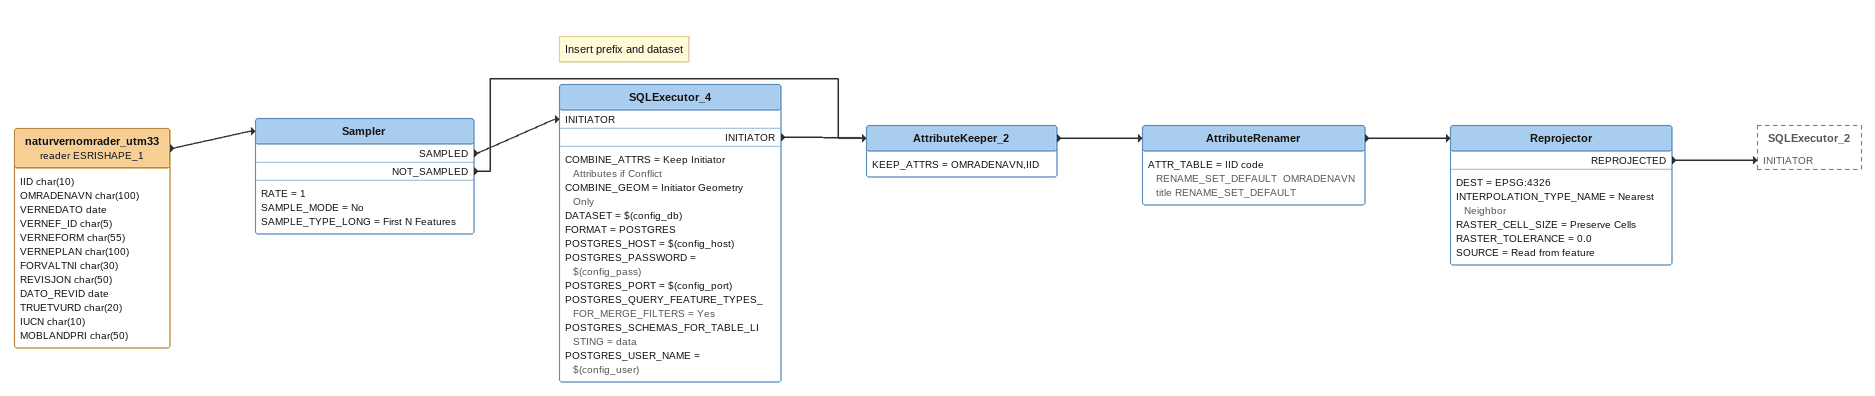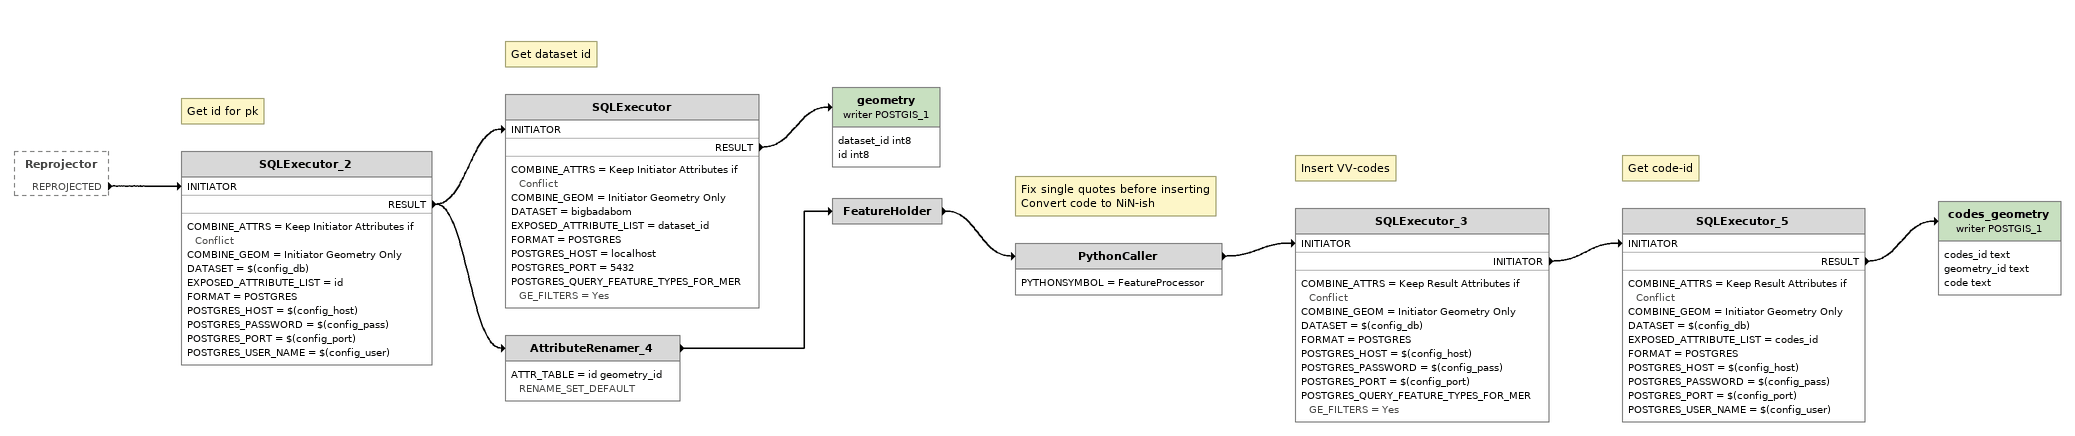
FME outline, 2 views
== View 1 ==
naturvernomrader_utm33 (reader ESRISHAPE_1)
    attributes: IID char(10), OMRADENAVN char(100), VERNEDATO date, VERNEF_ID char(5), VERNEFORM char(55), VERNEPLAN char(100), FORVALTNI char(30), REVISJON char(50), DATO_REVID date, TRUETVURD char(20), IUCN char(10), MOBLANDPRI char(50)
    -> Sampler
Sampler
    RATE = 1
    SAMPLE_MODE = No
    SAMPLE_TYPE_LONG = First N Features
    SAMPLED -> SQLExecutor_4 [INITIATOR]
    NOT_SAMPLED -> AttributeKeeper_2
Note: Insert prefix and dataset
SQLExecutor_4
    COMBINE_ATTRS = Keep Initiator Attributes if Conflict
    COMBINE_GEOM = Initiator Geometry Only
    DATASET = $(config_db)
    FORMAT = POSTGRES
    POSTGRES_HOST = $(config_host)
    POSTGRES_PASSWORD = $(config_pass)
    POSTGRES_PORT = $(config_port)
    POSTGRES_QUERY_FEATURE_TYPES_FOR_MERGE_FILTERS = Yes
    POSTGRES_SCHEMAS_FOR_TABLE_LISTING = data
    POSTGRES_USER_NAME = $(config_user)
    INITIATOR -> AttributeKeeper_2
AttributeKeeper_2
    KEEP_ATTRS = OMRADENAVN,IID
    -> AttributeRenamer
AttributeRenamer
    ATTR_TABLE = IID code RENAME_SET_DEFAULT  OMRADENAVN title RENAME_SET_DEFAULT
    -> Reprojector
Reprojector
    DEST = EPSG:4326
    INTERPOLATION_TYPE_NAME = Nearest Neighbor
    RASTER_CELL_SIZE = Preserve Cells
    RASTER_TOLERANCE = 0.0
    SOURCE = Read from feature
    REPROJECTED -> SQLExecutor_2 [INITIATOR]

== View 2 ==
Reprojector [outside]
    REPROJECTED -> SQLExecutor_2 [INITIATOR]
Note: Get id for pk
SQLExecutor_2
    COMBINE_ATTRS = Keep Initiator Attributes if Conflict
    COMBINE_GEOM = Initiator Geometry Only
    DATASET = $(config_db)
    EXPOSED_ATTRIBUTE_LIST = id
    FORMAT = POSTGRES
    POSTGRES_HOST = $(config_host)
    POSTGRES_PASSWORD = $(config_pass)
    POSTGRES_PORT = $(config_port)
    POSTGRES_USER_NAME = $(config_user)
    RESULT -> SQLExecutor [INITIATOR]
    RESULT -> AttributeRenamer_4
Note: Get dataset id
SQLExecutor
    COMBINE_ATTRS = Keep Initiator Attributes if Conflict
    COMBINE_GEOM = Initiator Geometry Only
    DATASET = bigbadabom
    EXPOSED_ATTRIBUTE_LIST = dataset_id
    FORMAT = POSTGRES
    POSTGRES_HOST = localhost
    POSTGRES_PORT = 5432
    POSTGRES_QUERY_FEATURE_TYPES_FOR_MERGE_FILTERS = Yes
    RESULT -> geometry (writer POSTGIS_1)
geometry (writer POSTGIS_1)
    attributes: dataset_id int8, id int8
AttributeRenamer_4
    ATTR_TABLE = id geometry_id RENAME_SET_DEFAULT
    -> FeatureHolder
FeatureHolder
    -> PythonCaller
Note: Fix single quotes before inserting / Convert code to NiN-ish
PythonCaller
    PYTHONSYMBOL = FeatureProcessor
    -> SQLExecutor_3 [INITIATOR]
Note: Insert VV-codes
SQLExecutor_3
    COMBINE_ATTRS = Keep Result Attributes if Conflict
    COMBINE_GEOM = Initiator Geometry Only
    DATASET = $(config_db)
    FORMAT = POSTGRES
    POSTGRES_HOST = $(config_host)
    POSTGRES_PASSWORD = $(config_pass)
    POSTGRES_PORT = $(config_port)
    POSTGRES_QUERY_FEATURE_TYPES_FOR_MERGE_FILTERS = Yes
    INITIATOR -> SQLExecutor_5 [INITIATOR]
Note: Get code-id
SQLExecutor_5
    COMBINE_ATTRS = Keep Result Attributes if Conflict
    COMBINE_GEOM = Initiator Geometry Only
    DATASET = $(config_db)
    EXPOSED_ATTRIBUTE_LIST = codes_id
    FORMAT = POSTGRES
    POSTGRES_HOST = $(config_host)
    POSTGRES_PASSWORD = $(config_pass)
    POSTGRES_PORT = $(config_port)
    POSTGRES_USER_NAME = $(config_user)
    RESULT -> codes_geometry (writer POSTGIS_1)
codes_geometry (writer POSTGIS_1)
    attributes: codes_id text, geometry_id text, code text
